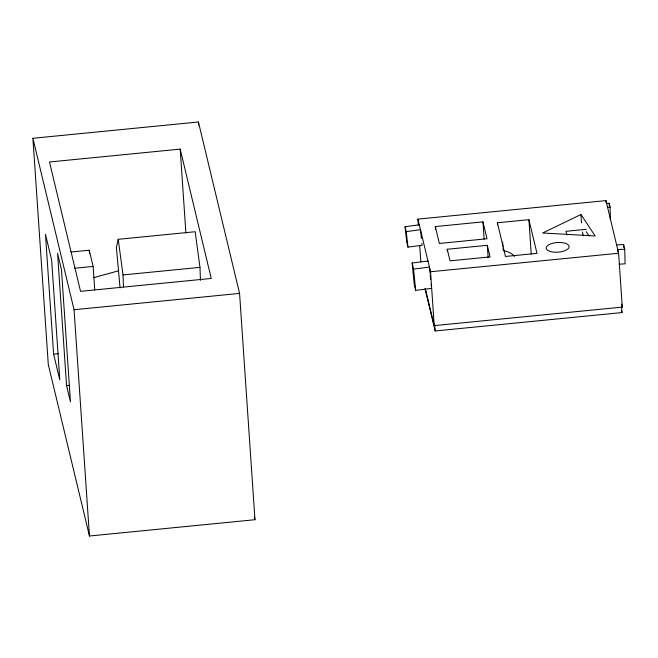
<?xml version="1.0" encoding="UTF-8"?>
<svg xmlns="http://www.w3.org/2000/svg" width="658" height="658" viewBox="0 0 658 658"><rect width="100%" height="100%" fill="white"/><g stroke="black" fill="none" stroke-linecap="round" stroke-linejoin="round"><path stroke-width="0.99" d="M200.468 280.374L199.974 267.354L195.179 231.731L118.21 239.306L116.384 247.326L120.052 287.908M580.956 214.524L542.644 232.99L595.136 235.967L580.956 214.524L581.524 222.93M93.765 277.643L118.308 270.874M421.942 243.304L422.148 245.245L407.935 247.12L406.751 242.202L405.073 226.697L419.286 224.822M405.073 226.697L406.249 231.616L420.47 229.741L421.416 238.459M431.516 288.385L415.667 290.334L414.211 284.272L412.138 262.994L427.988 261.053M412.138 262.994L413.594 269.056L429.444 267.115L430.036 273.193M32.9 138.287L198.412 121.993L239.57 293.41L254.967 519.713L89.455 536.007L48.297 364.59L32.9 138.287L74.058 309.712L89.455 536.007M180.193 149.119L49.482 161.991L80.539 291.329L211.243 278.457L180.193 149.119L185.901 232.998M70.858 252.039L89.258 250.221L93.148 266.432L94.752 290.014M418.332 225.217L417.92 219.122L605.977 200.608L618.61 253.24L622.279 307.105L434.222 325.62L425.397 288.878M435.316 226.566L482.956 221.878L487.01 238.755L439.371 243.452L435.316 226.566L435.522 229.617M497.382 222.774L528.892 219.673L536.986 253.363L505.476 256.464L497.382 222.774L497.522 224.806M74.749 268.242L93.148 266.432M123.465 286.946L123.013 274.937L199.974 267.354M586.278 229.297L565.954 231.295L566.842 234.996M447.251 249.25L487.298 245.311L490.078 256.9L450.039 260.848L447.251 249.25L447.391 251.29M417.92 219.122L430.554 271.754L618.61 253.24M74.058 309.712L239.57 293.41M53.627 354.177L59.796 379.863L51.637 259.943L45.468 234.248L53.627 354.177L58.472 353.7M425.019 288.689L435.168 330.966L621.983 312.575L621.563 306.496M66.565 385.629L70.455 401.841L61.457 269.55L57.567 253.346L66.565 385.629L69.633 385.333M616.62 244.932L623.603 244.488L624.73 249.185L625.1 263.817L619.112 264.195M624.73 249.185L617.747 249.621L617.796 251.578M606.66 203.437L609.218 203.297L610.13 207.122L610.328 219.163M607.573 207.262L610.13 207.122M586.188 231.665L589.025 235.951M621.563 304.128L622.279 307.105M621.506 310.609L621.983 312.575M582.42 231.994L583.366 235.918M254.251 516.719L254.967 519.713M118.21 239.306L123.013 274.937M406.249 231.616L407.935 247.12M430.233 275.217L430.628 279.272M431.122 284.33L431.319 286.362M413.594 269.056L415.667 290.334M605.977 200.608L606.117 202.639M528.892 219.673L531.245 254.227M502.63 242.251L502.901 246.158M503.033 248.107L503.164 250.065M487.298 245.311L488.129 257.566M482.956 221.878L484.132 239.15M434.757 324.896L435.168 330.966M430.554 271.754L434.222 325.62M419.722 245.549L420.824 261.81M198.412 121.993L198.626 125.061M89.258 250.221L89.472 253.297M623.603 244.488L623.677 247.416M609.218 203.297L609.25 205.304M503.781 250.821A18.934 17.116 -13.5 0 1 514.572 256.283M550.656 251.578A11.474 4.845 -3.9 0 0 569.005 247.359A11.474 4.845 -3.9 0 0 553.296 243.098A11.474 4.845 -3.9 0 0 550.656 251.578"/></g></svg>
